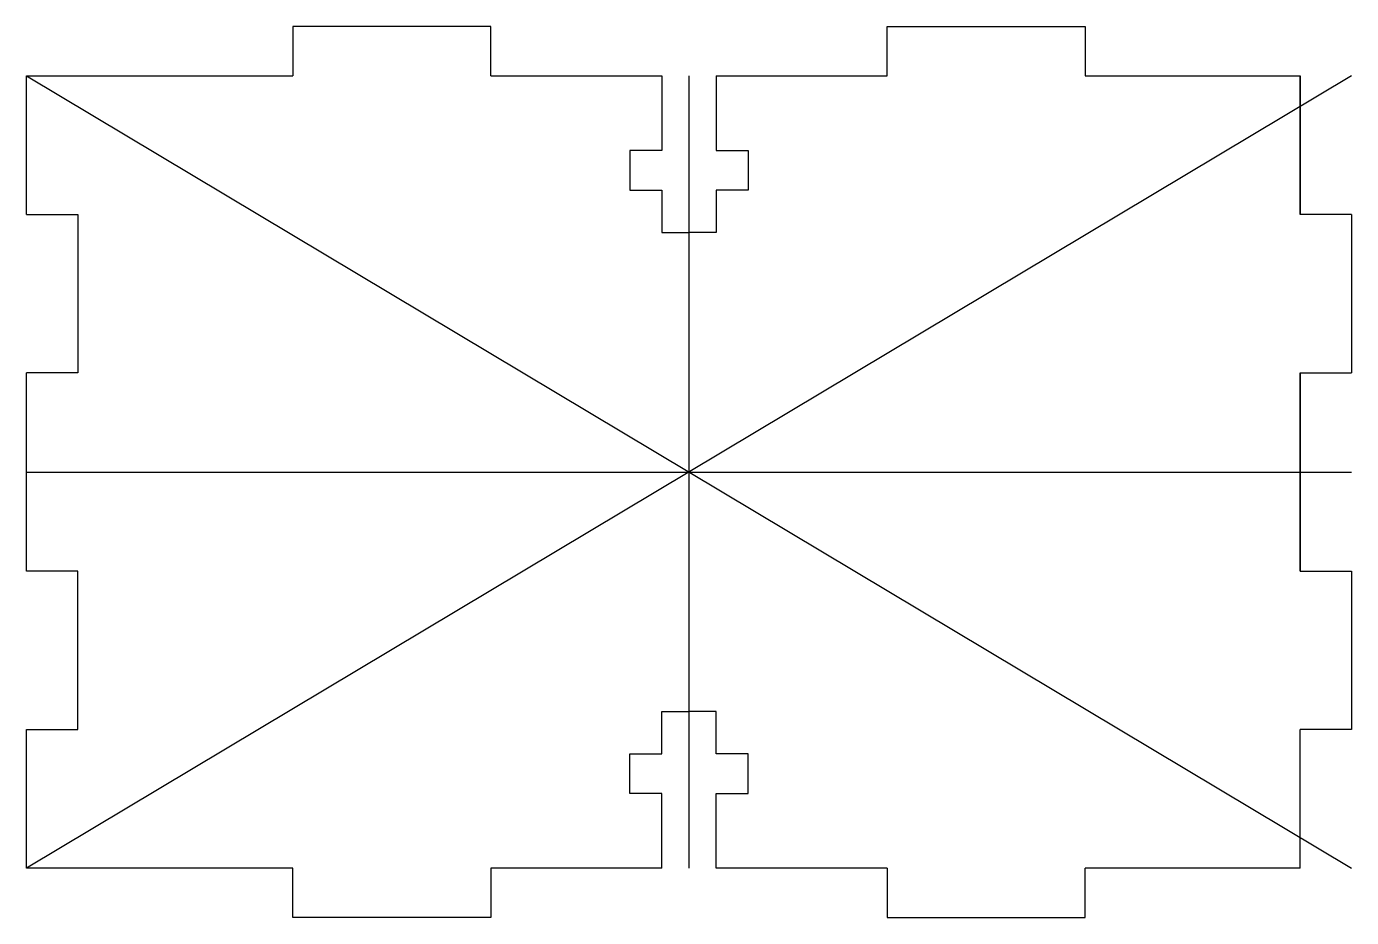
# Model space of a CAD drawing. Header units: millimetres. Extents: x -42.5 to 42.5, y -28.6 to 28.6.
import ezdxf

# ---------------------------------------------------------------- set-up
doc = ezdxf.new("R2010")
doc.units = ezdxf.units.MM
doc.layers.get('0').update_dxf_attribs({"linetype": 'CONTINUOUS'})

msp = doc.modelspace()

# ---------------------------------------------------------------- linework, layer by layer
for p, q in [((-25.4, 28.575), (-25.4, 25.4)), ((-12.7, 28.575), (-25.4, 28.575)), ((-12.7, 25.4), (-12.7, 28.575)), ((12.7, 25.4), (12.7, 28.575)), ((12.7, 28.575), (25.4, 28.575)), ((25.4, 28.575), (25.4, 25.4)), ((-42.4815, 25.4), (42.4815, -25.4)), ((42.4815, 25.4), (-42.4815, -25.4)), ((-42.4815, 25.4), (-25.4, 25.4)), ((-42.4815, 16.51), (-42.4815, 25.4)), ((-12.7, 25.4), (-1.7526, 25.4)), ((-1.7526, 25.4), (-1.7526, 20.6248)), ((0, 25.4), (0, -25.4)), ((1.7526, 25.4), (1.7526, 20.6248)), ((1.7526, 25.4), (12.7, 25.4)), ((25.4, 25.4), (39.1795, 25.4)), ((39.1795, 25.4), (39.1795, 16.51)), ((39.1795, 16.51), (39.1795, 25.4)), ((-1.7526, 20.6248), (-3.7846, 20.6248)), ((-3.7846, 20.6248), (-3.7846, 18.0848)), ((1.7526, 20.6248), (3.7846, 20.6248)), ((3.7846, 20.6248), (3.7846, 18.0848)), ((-3.7846, 18.0848), (-1.7526, 18.0848)), ((-1.7526, 18.0848), (-1.7526, 15.367)), ((1.7526, 18.0848), (1.7526, 15.367)), ((3.7846, 18.0848), (1.7526, 18.0848)), ((-42.4815, 16.51), (-39.1795, 16.51)), ((-39.1795, 16.51), (-39.1795, 6.35)), ((42.4815, 16.51), (39.1795, 16.51)), ((42.4815, 16.51), (42.4815, 6.35)), ((-1.7526, 15.367), (0, 15.367)), ((1.7526, 15.367), (0, 15.367)), ((-39.1795, 6.35), (-42.4815, 6.35)), ((-42.4815, -6.35), (-42.4815, 6.35)), ((39.1795, 6.35), (42.4815, 6.35)), ((39.1795, 6.35), (39.1795, -6.35)), ((39.1795, -6.35), (39.1795, 6.35)), ((-42.4815, 0), (42.4815, 0)), ((-39.1795, -6.35), (-42.4815, -6.35)), ((-39.1795, -16.51), (-39.1795, -6.35)), ((39.1795, -6.35), (42.4815, -6.35)), ((42.4815, -6.35), (42.4815, -16.51)), ((-1.7526, -15.367), (0, -15.367)), ((-1.7526, -18.0848), (-1.7526, -15.367)), ((1.7526, -15.367), (0, -15.367)), ((1.7526, -18.0848), (1.7526, -15.367)), ((-42.4815, -16.51), (-39.1795, -16.51)), ((-42.4815, -25.4), (-42.4815, -16.51)), ((42.4815, -16.51), (39.1795, -16.51)), ((39.1795, -25.4), (39.1795, -16.51)), ((-3.7846, -18.0848), (-1.7526, -18.0848)), ((-3.7846, -20.6248), (-3.7846, -18.0848)), ((3.7846, -18.0848), (1.7526, -18.0848)), ((3.7846, -20.6248), (3.7846, -18.0848)), ((-1.7526, -20.6248), (-3.7846, -20.6248)), ((-1.7526, -25.4), (-1.7526, -20.6248)), ((1.7526, -20.6248), (3.7846, -20.6248)), ((1.7526, -25.4), (1.7526, -20.6248)), ((-25.4, -25.4), (-42.4815, -25.4)), ((-25.4, -28.575), (-25.4, -25.4)), ((-12.7, -25.4), (-12.7, -28.575)), ((-1.7526, -25.4), (-12.7, -25.4)), ((12.7, -25.4), (1.7526, -25.4)), ((12.7, -25.4), (12.7, -28.575)), ((25.4, -28.575), (25.4, -25.4)), ((39.1795, -25.4), (25.4, -25.4)), ((-12.7, -28.575), (-25.4, -28.575)), ((12.7, -28.575), (25.4, -28.575))]:
    msp.add_line(p, q)

doc.saveas('drawing.dxf')
